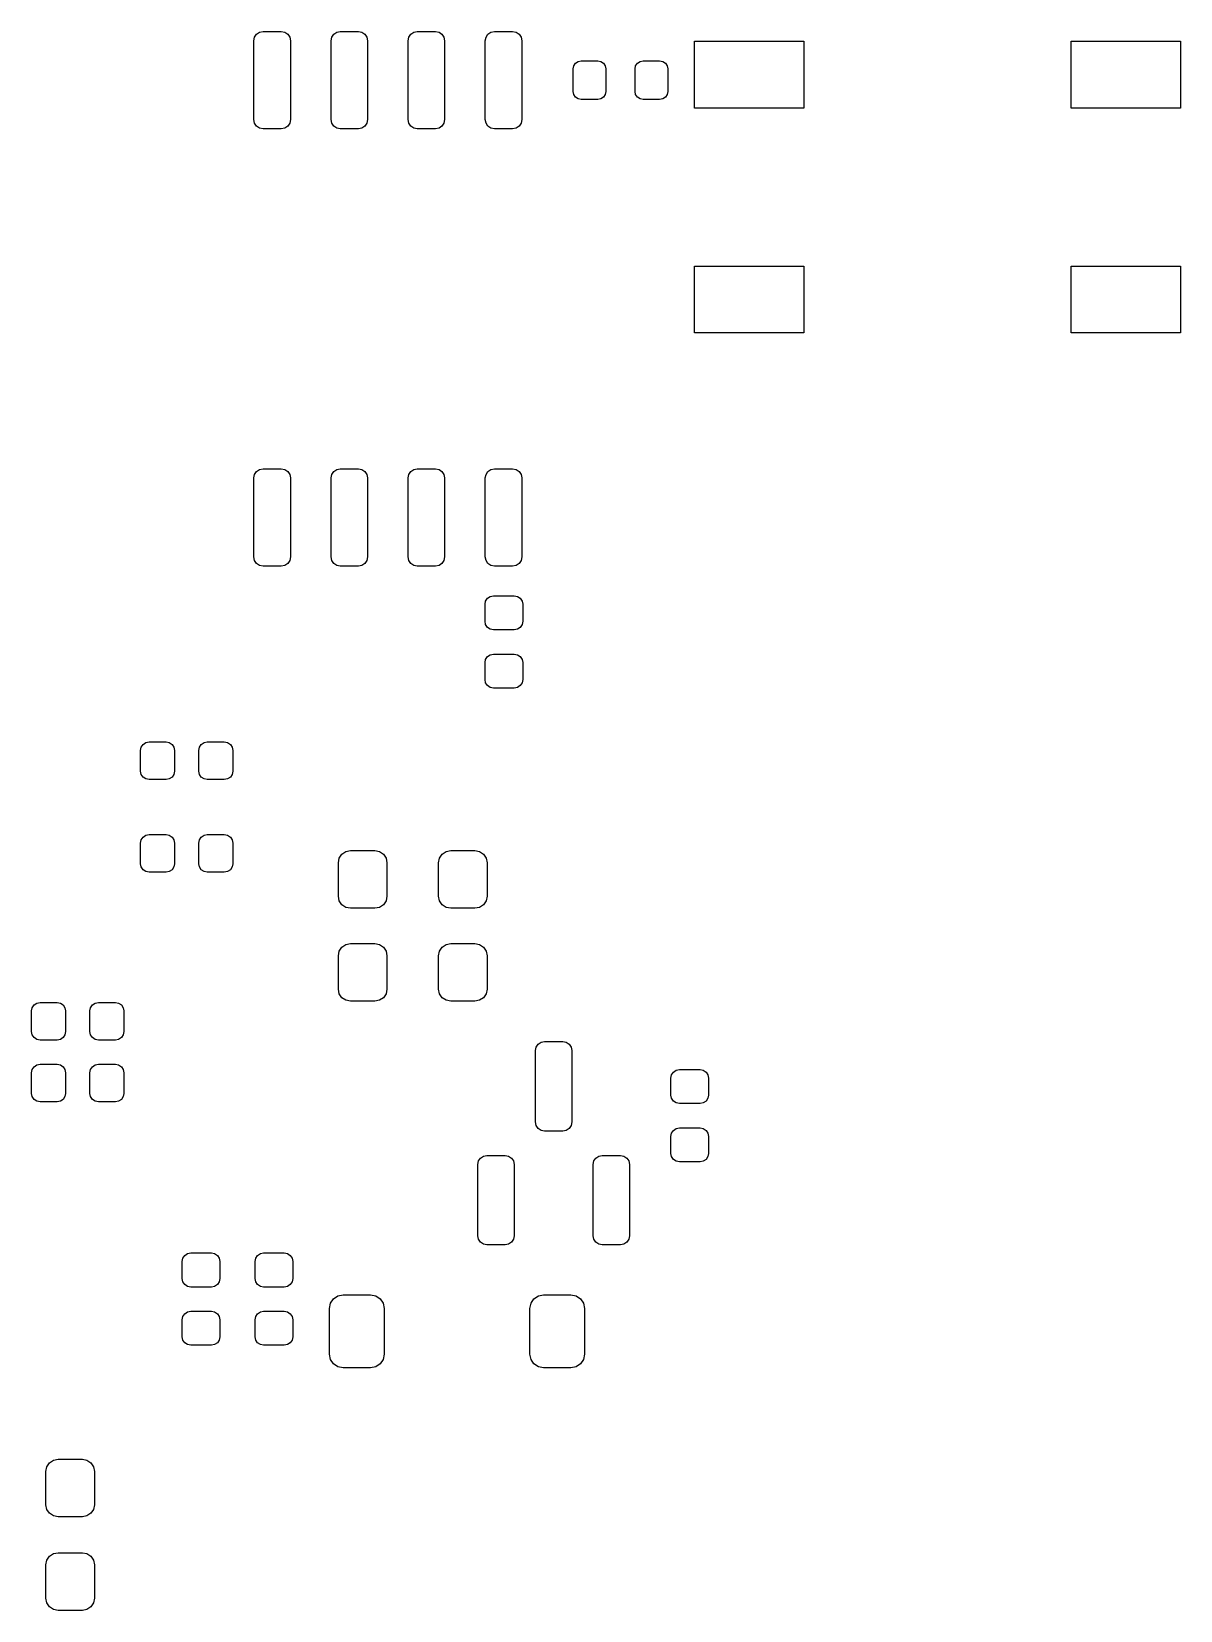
# Model space of a CAD drawing. Extents: x 51 to 257, y -138 to -37.
# Drawn here: x 118.99 to 137.91, y -126.34 to -100.34 of the extents above; entities that cross this region are included whole.
import ezdxf

# ---------------------------------------------------------------- set-up
doc = ezdxf.new("R2010")
doc.units = 0
doc.layers.add('BLACK', color=7, linetype='CONTINUOUS')

msp = doc.modelspace()

# ---------------------------------------------------------------- linework, layer by layer
at = {"layer": 'BLACK', "linetype": 'CONTINUOUS'}
for p, q in [((122.651489, -100.493566), (122.662907, -100.436163)), ((122.651489, -101.793566), (122.651489, -100.493566)), ((122.662907, -100.436163), (122.695423, -100.3875)), ((122.695423, -100.3875), (122.744086, -100.354984)), ((122.744086, -100.354984), (122.801489, -100.343566)), ((122.801489, -100.343566), (123.101489, -100.343566)), ((123.101489, -100.343566), (123.158892, -100.354984)), ((123.158892, -100.354984), (123.207555, -100.3875)), ((123.207555, -100.3875), (123.240071, -100.436163)), ((123.240071, -100.436163), (123.251489, -100.493566)), ((123.251489, -100.493566), (123.251489, -101.793566)), ((123.921489, -100.493566), (123.932907, -100.436163)), ((123.921489, -101.793566), (123.921489, -100.493566)), ((123.932907, -100.436163), (123.965423, -100.3875)), ((123.965423, -100.3875), (124.014086, -100.354984)), ((124.014086, -100.354984), (124.071489, -100.343566)), ((124.071489, -100.343566), (124.371489, -100.343566)), ((124.371489, -100.343566), (124.428892, -100.354984)), ((124.428892, -100.354984), (124.477555, -100.3875)), ((124.477555, -100.3875), (124.510071, -100.436163)), ((124.510071, -100.436163), (124.521489, -100.493566)), ((124.521489, -100.493566), (124.521489, -101.793566)), ((125.191489, -100.493566), (125.202907, -100.436163)), ((125.191489, -101.793566), (125.191489, -100.493566)), ((125.202907, -100.436163), (125.235423, -100.3875)), ((125.235423, -100.3875), (125.284086, -100.354984)), ((125.284086, -100.354984), (125.341489, -100.343566)), ((125.341489, -100.343566), (125.641489, -100.343566)), ((125.641489, -100.343566), (125.698892, -100.354984)), ((125.698892, -100.354984), (125.747555, -100.3875)), ((125.747555, -100.3875), (125.780071, -100.436163)), ((125.780071, -100.436163), (125.791489, -100.493566)), ((125.791489, -100.493566), (125.791489, -101.793566)), ((126.461489, -100.493566), (126.472907, -100.436163)), ((126.461489, -101.793566), (126.461489, -100.493566)), ((126.472907, -100.436163), (126.505423, -100.3875)), ((126.505423, -100.3875), (126.554086, -100.354984)), ((126.554086, -100.354984), (126.611489, -100.343566)), ((126.611489, -100.343566), (126.911489, -100.343566)), ((126.911489, -100.343566), (126.968892, -100.354984)), ((126.968892, -100.354984), (127.017555, -100.3875)), ((127.017555, -100.3875), (127.050071, -100.436163)), ((127.050071, -100.436163), (127.061489, -100.493566)), ((127.061489, -100.493566), (127.061489, -101.793566)), ((129.906489, -101.603566), (129.906489, -100.503566)), ((129.906489, -100.503566), (131.706489, -100.503566)), ((131.706489, -100.503566), (131.706489, -101.603566)), ((136.106489, -101.603566), (136.106489, -100.503566)), ((136.106489, -100.503566), (137.906489, -100.503566)), ((137.906489, -100.503566), (137.906489, -101.603566)), ((127.94603, -100.863107), (127.989827, -100.833842)), ((127.989827, -100.833842), (128.041489, -100.823566)), ((128.041489, -100.823566), (128.311489, -100.823566)), ((128.311489, -100.823566), (128.363151, -100.833842)), ((128.363151, -100.833842), (128.406948, -100.863107)), ((128.96603, -100.863107), (129.009827, -100.833842)), ((129.009827, -100.833842), (129.061489, -100.823566)), ((129.061489, -100.823566), (129.331489, -100.823566)), ((129.331489, -100.823566), (129.383151, -100.833842)), ((129.383151, -100.833842), (129.426948, -100.863107)), ((127.906489, -100.958566), (127.916765, -100.906904)), ((127.906489, -101.328566), (127.906489, -100.958566)), ((127.916765, -100.906904), (127.94603, -100.863107)), ((128.406948, -100.863107), (128.436213, -100.906904)), ((128.436213, -100.906904), (128.446489, -100.958566)), ((128.446489, -100.958566), (128.446489, -101.328566)), ((128.926489, -100.958566), (128.936765, -100.906904)), ((128.926489, -101.328566), (128.926489, -100.958566)), ((128.936765, -100.906904), (128.96603, -100.863107)), ((129.426948, -100.863107), (129.456213, -100.906904)), ((129.456213, -100.906904), (129.466489, -100.958566)), ((129.466489, -100.958566), (129.466489, -101.328566)), ((127.916765, -101.380228), (127.906489, -101.328566)), ((127.94603, -101.424025), (127.916765, -101.380228)), ((128.436213, -101.380228), (128.406948, -101.424025)), ((128.446489, -101.328566), (128.436213, -101.380228)), ((128.936765, -101.380228), (128.926489, -101.328566)), ((128.96603, -101.424025), (128.936765, -101.380228)), ((129.456213, -101.380228), (129.426948, -101.424025)), ((129.466489, -101.328566), (129.456213, -101.380228)), ((127.989827, -101.45329), (127.94603, -101.424025)), ((128.041489, -101.463566), (127.989827, -101.45329)), ((128.311489, -101.463566), (128.041489, -101.463566)), ((128.363151, -101.45329), (128.311489, -101.463566)), ((128.406948, -101.424025), (128.363151, -101.45329)), ((129.009827, -101.45329), (128.96603, -101.424025)), ((129.061489, -101.463566), (129.009827, -101.45329)), ((129.331489, -101.463566), (129.061489, -101.463566)), ((129.383151, -101.45329), (129.331489, -101.463566)), ((129.426948, -101.424025), (129.383151, -101.45329)), ((131.706489, -101.603566), (129.906489, -101.603566)), ((137.906489, -101.603566), (136.106489, -101.603566)), ((122.662907, -101.850969), (122.651489, -101.793566)), ((122.695423, -101.899632), (122.662907, -101.850969)), ((122.744086, -101.932148), (122.695423, -101.899632)), ((123.207555, -101.899632), (123.158892, -101.932148)), ((123.240071, -101.850969), (123.207555, -101.899632)), ((123.251489, -101.793566), (123.240071, -101.850969)), ((123.932907, -101.850969), (123.921489, -101.793566)), ((123.965423, -101.899632), (123.932907, -101.850969)), ((124.014086, -101.932148), (123.965423, -101.899632)), ((124.477555, -101.899632), (124.428892, -101.932148)), ((124.510071, -101.850969), (124.477555, -101.899632)), ((124.521489, -101.793566), (124.510071, -101.850969)), ((125.202907, -101.850969), (125.191489, -101.793566)), ((125.235423, -101.899632), (125.202907, -101.850969)), ((125.284086, -101.932148), (125.235423, -101.899632)), ((125.747555, -101.899632), (125.698892, -101.932148)), ((125.780071, -101.850969), (125.747555, -101.899632)), ((125.791489, -101.793566), (125.780071, -101.850969)), ((126.472907, -101.850969), (126.461489, -101.793566)), ((126.505423, -101.899632), (126.472907, -101.850969)), ((126.554086, -101.932148), (126.505423, -101.899632)), ((127.017555, -101.899632), (126.968892, -101.932148)), ((127.050071, -101.850969), (127.017555, -101.899632)), ((127.061489, -101.793566), (127.050071, -101.850969)), ((122.801489, -101.943566), (122.744086, -101.932148)), ((123.101489, -101.943566), (122.801489, -101.943566)), ((123.158892, -101.932148), (123.101489, -101.943566)), ((124.071489, -101.943566), (124.014086, -101.932148)), ((124.371489, -101.943566), (124.071489, -101.943566)), ((124.428892, -101.932148), (124.371489, -101.943566)), ((125.341489, -101.943566), (125.284086, -101.932148)), ((125.641489, -101.943566), (125.341489, -101.943566)), ((125.698892, -101.932148), (125.641489, -101.943566)), ((126.611489, -101.943566), (126.554086, -101.932148)), ((126.911489, -101.943566), (126.611489, -101.943566)), ((126.968892, -101.932148), (126.911489, -101.943566)), ((129.906489, -105.303566), (129.906489, -104.203566)), ((129.906489, -104.203566), (131.706489, -104.203566)), ((131.706489, -104.203566), (131.706489, -105.303566)), ((136.106489, -105.303566), (136.106489, -104.203566)), ((136.106489, -104.203566), (137.906489, -104.203566)), ((137.906489, -104.203566), (137.906489, -105.303566)), ((131.706489, -105.303566), (129.906489, -105.303566)), ((137.906489, -105.303566), (136.106489, -105.303566)), ((122.662907, -107.636163), (122.695423, -107.5875)), ((122.695423, -107.5875), (122.744086, -107.554984)), ((122.744086, -107.554984), (122.801489, -107.543566)), ((122.801489, -107.543566), (123.101489, -107.543566)), ((123.101489, -107.543566), (123.158892, -107.554984)), ((123.158892, -107.554984), (123.207555, -107.5875)), ((123.207555, -107.5875), (123.240071, -107.636163)), ((123.932907, -107.636163), (123.965423, -107.5875)), ((123.965423, -107.5875), (124.014086, -107.554984)), ((124.014086, -107.554984), (124.071489, -107.543566)), ((124.071489, -107.543566), (124.371489, -107.543566)), ((124.371489, -107.543566), (124.428892, -107.554984)), ((124.428892, -107.554984), (124.477555, -107.5875)), ((124.477555, -107.5875), (124.510071, -107.636163)), ((125.202907, -107.636163), (125.235423, -107.5875)), ((125.235423, -107.5875), (125.284086, -107.554984)), ((125.284086, -107.554984), (125.341489, -107.543566)), ((125.341489, -107.543566), (125.641489, -107.543566)), ((125.641489, -107.543566), (125.698892, -107.554984)), ((125.698892, -107.554984), (125.747555, -107.5875)), ((125.747555, -107.5875), (125.780071, -107.636163)), ((126.472907, -107.636163), (126.505423, -107.5875)), ((126.505423, -107.5875), (126.554086, -107.554984)), ((126.554086, -107.554984), (126.611489, -107.543566)), ((126.611489, -107.543566), (126.911489, -107.543566)), ((126.911489, -107.543566), (126.968892, -107.554984)), ((126.968892, -107.554984), (127.017555, -107.5875)), ((127.017555, -107.5875), (127.050071, -107.636163)), ((122.651489, -107.693566), (122.662907, -107.636163)), ((122.651489, -108.993566), (122.651489, -107.693566)), ((123.240071, -107.636163), (123.251489, -107.693566)), ((123.251489, -107.693566), (123.251489, -108.993566)), ((123.921489, -107.693566), (123.932907, -107.636163)), ((123.921489, -108.993566), (123.921489, -107.693566)), ((124.510071, -107.636163), (124.521489, -107.693566)), ((124.521489, -107.693566), (124.521489, -108.993566)), ((125.191489, -107.693566), (125.202907, -107.636163)), ((125.191489, -108.993566), (125.191489, -107.693566)), ((125.780071, -107.636163), (125.791489, -107.693566)), ((125.791489, -107.693566), (125.791489, -108.993566)), ((126.461489, -107.693566), (126.472907, -107.636163)), ((126.461489, -108.993566), (126.461489, -107.693566)), ((127.050071, -107.636163), (127.061489, -107.693566)), ((127.061489, -107.693566), (127.061489, -108.993566)), ((122.662907, -109.050969), (122.651489, -108.993566)), ((122.695423, -109.099632), (122.662907, -109.050969)), ((122.744086, -109.132148), (122.695423, -109.099632)), ((122.801489, -109.143566), (122.744086, -109.132148)), ((123.101489, -109.143566), (122.801489, -109.143566)), ((123.158892, -109.132148), (123.101489, -109.143566)), ((123.207555, -109.099632), (123.158892, -109.132148)), ((123.240071, -109.050969), (123.207555, -109.099632)), ((123.251489, -108.993566), (123.240071, -109.050969)), ((123.932907, -109.050969), (123.921489, -108.993566)), ((123.965423, -109.099632), (123.932907, -109.050969)), ((124.014086, -109.132148), (123.965423, -109.099632)), ((124.071489, -109.143566), (124.014086, -109.132148)), ((124.371489, -109.143566), (124.071489, -109.143566)), ((124.428892, -109.132148), (124.371489, -109.143566)), ((124.477555, -109.099632), (124.428892, -109.132148)), ((124.510071, -109.050969), (124.477555, -109.099632)), ((124.521489, -108.993566), (124.510071, -109.050969)), ((125.202907, -109.050969), (125.191489, -108.993566)), ((125.235423, -109.099632), (125.202907, -109.050969)), ((125.284086, -109.132148), (125.235423, -109.099632)), ((125.341489, -109.143566), (125.284086, -109.132148)), ((125.641489, -109.143566), (125.341489, -109.143566)), ((125.698892, -109.132148), (125.641489, -109.143566)), ((125.747555, -109.099632), (125.698892, -109.132148)), ((125.780071, -109.050969), (125.747555, -109.099632)), ((125.791489, -108.993566), (125.780071, -109.050969)), ((126.472907, -109.050969), (126.461489, -108.993566)), ((126.505423, -109.099632), (126.472907, -109.050969)), ((126.554086, -109.132148), (126.505423, -109.099632)), ((126.611489, -109.143566), (126.554086, -109.132148)), ((126.911489, -109.143566), (126.611489, -109.143566)), ((126.968892, -109.132148), (126.911489, -109.143566)), ((127.017555, -109.099632), (126.968892, -109.132148)), ((127.050071, -109.050969), (127.017555, -109.099632)), ((127.061489, -108.993566), (127.050071, -109.050969)), ((126.467146, -109.71999), (126.497494, -109.674571)), ((126.497494, -109.674571), (126.542913, -109.644223)), ((126.542913, -109.644223), (126.596489, -109.633566)), ((126.596489, -109.633566), (126.936489, -109.633566)), ((126.936489, -109.633566), (126.990065, -109.644223)), ((126.990065, -109.644223), (127.035484, -109.674571)), ((127.035484, -109.674571), (127.065832, -109.71999)), ((126.456489, -109.773566), (126.467146, -109.71999)), ((126.456489, -110.053566), (126.456489, -109.773566)), ((127.065832, -109.71999), (127.076489, -109.773566)), ((127.076489, -109.773566), (127.076489, -110.053566)), ((126.467146, -110.107142), (126.456489, -110.053566)), ((126.497494, -110.152561), (126.467146, -110.107142)), ((126.542913, -110.182909), (126.497494, -110.152561)), ((126.596489, -110.193566), (126.542913, -110.182909)), ((126.936489, -110.193566), (126.596489, -110.193566)), ((126.990065, -110.182909), (126.936489, -110.193566)), ((127.035484, -110.152561), (126.990065, -110.182909)), ((127.065832, -110.107142), (127.035484, -110.152561)), ((127.076489, -110.053566), (127.065832, -110.107142)), ((126.456489, -110.733566), (126.467146, -110.67999)), ((126.456489, -111.013566), (126.456489, -110.733566)), ((126.467146, -110.67999), (126.497494, -110.634571)), ((126.497494, -110.634571), (126.542913, -110.604223)), ((126.542913, -110.604223), (126.596489, -110.593566)), ((126.596489, -110.593566), (126.936489, -110.593566)), ((126.936489, -110.593566), (126.990065, -110.604223)), ((126.990065, -110.604223), (127.035484, -110.634571)), ((127.035484, -110.634571), (127.065832, -110.67999)), ((127.065832, -110.67999), (127.076489, -110.733566)), ((127.076489, -110.733566), (127.076489, -111.013566)), ((126.467146, -111.067142), (126.456489, -111.013566)), ((126.497494, -111.112561), (126.467146, -111.067142)), ((126.542913, -111.142909), (126.497494, -111.112561)), ((126.596489, -111.153566), (126.542913, -111.142909)), ((126.936489, -111.153566), (126.596489, -111.153566)), ((126.990065, -111.142909), (126.936489, -111.153566)), ((127.035484, -111.112561), (126.990065, -111.142909)), ((127.065832, -111.067142), (127.035484, -111.112561)), ((127.076489, -111.013566), (127.065832, -111.067142)), ((120.784239, -112.179566), (120.794896, -112.12599)), ((120.784239, -112.519566), (120.784239, -112.179566)), ((120.794896, -112.12599), (120.825244, -112.080571)), ((120.825244, -112.080571), (120.870663, -112.050223)), ((120.870663, -112.050223), (120.924239, -112.039566)), ((120.924239, -112.039566), (121.204239, -112.039566)), ((121.204239, -112.039566), (121.257815, -112.050223)), ((121.257815, -112.050223), (121.303234, -112.080571)), ((121.303234, -112.080571), (121.333582, -112.12599)), ((121.333582, -112.12599), (121.344239, -112.179566)), ((121.344239, -112.179566), (121.344239, -112.519566)), ((121.744239, -112.179566), (121.754896, -112.12599)), ((121.744239, -112.519566), (121.744239, -112.179566)), ((121.754896, -112.12599), (121.785244, -112.080571)), ((121.785244, -112.080571), (121.830663, -112.050223)), ((121.830663, -112.050223), (121.884239, -112.039566)), ((121.884239, -112.039566), (122.164239, -112.039566)), ((122.164239, -112.039566), (122.217815, -112.050223)), ((122.217815, -112.050223), (122.263234, -112.080571)), ((122.263234, -112.080571), (122.293582, -112.12599)), ((122.293582, -112.12599), (122.304239, -112.179566)), ((122.304239, -112.179566), (122.304239, -112.519566)), ((120.794896, -112.573142), (120.784239, -112.519566)), ((121.344239, -112.519566), (121.333582, -112.573142)), ((121.754896, -112.573142), (121.744239, -112.519566)), ((122.304239, -112.519566), (122.293582, -112.573142)), ((120.825244, -112.618561), (120.794896, -112.573142)), ((120.870663, -112.648909), (120.825244, -112.618561)), ((120.924239, -112.659566), (120.870663, -112.648909)), ((121.204239, -112.659566), (120.924239, -112.659566)), ((121.257815, -112.648909), (121.204239, -112.659566)), ((121.303234, -112.618561), (121.257815, -112.648909)), ((121.333582, -112.573142), (121.303234, -112.618561)), ((121.785244, -112.618561), (121.754896, -112.573142)), ((121.830663, -112.648909), (121.785244, -112.618561)), ((121.884239, -112.659566), (121.830663, -112.648909)), ((122.164239, -112.659566), (121.884239, -112.659566)), ((122.217815, -112.648909), (122.164239, -112.659566)), ((122.263234, -112.618561), (122.217815, -112.648909)), ((122.293582, -112.573142), (122.263234, -112.618561)), ((120.825244, -113.604571), (120.870663, -113.574223)), ((120.870663, -113.574223), (120.924239, -113.563566)), ((120.924239, -113.563566), (121.204239, -113.563566)), ((121.204239, -113.563566), (121.257815, -113.574223)), ((121.257815, -113.574223), (121.303234, -113.604571)), ((121.785244, -113.604571), (121.830663, -113.574223)), ((121.830663, -113.574223), (121.884239, -113.563566)), ((121.884239, -113.563566), (122.164239, -113.563566)), ((122.164239, -113.563566), (122.217815, -113.574223)), ((122.217815, -113.574223), (122.263234, -113.604571)), ((120.784239, -113.703566), (120.794896, -113.64999)), ((120.784239, -114.043566), (120.784239, -113.703566)), ((120.794896, -113.64999), (120.825244, -113.604571)), ((121.303234, -113.604571), (121.333582, -113.64999)), ((121.333582, -113.64999), (121.344239, -113.703566)), ((121.344239, -113.703566), (121.344239, -114.043566)), ((121.744239, -113.703566), (121.754896, -113.64999)), ((121.744239, -114.043566), (121.744239, -113.703566)), ((121.754896, -113.64999), (121.785244, -113.604571)), ((122.263234, -113.604571), (122.293582, -113.64999)), ((122.293582, -113.64999), (122.304239, -113.703566)), ((122.304239, -113.703566), (122.304239, -114.043566)), ((124.100068, -113.887145), (124.164952, -113.84379)), ((124.164952, -113.84379), (124.241489, -113.828566)), ((124.241489, -113.828566), (124.641489, -113.828566)), ((124.641489, -113.828566), (124.718026, -113.84379)), ((124.718026, -113.84379), (124.78291, -113.887145)), ((125.750068, -113.887145), (125.814952, -113.84379)), ((125.814952, -113.84379), (125.891489, -113.828566)), ((125.891489, -113.828566), (126.291489, -113.828566)), ((126.291489, -113.828566), (126.368026, -113.84379)), ((126.368026, -113.84379), (126.43291, -113.887145)), ((120.794896, -114.097142), (120.784239, -114.043566)), ((120.825244, -114.142561), (120.794896, -114.097142)), ((121.333582, -114.097142), (121.303234, -114.142561)), ((121.344239, -114.043566), (121.333582, -114.097142)), ((121.754896, -114.097142), (121.744239, -114.043566)), ((121.785244, -114.142561), (121.754896, -114.097142)), ((122.293582, -114.097142), (122.263234, -114.142561)), ((122.304239, -114.043566), (122.293582, -114.097142)), ((124.041489, -114.028566), (124.056713, -113.952029)), ((124.041489, -114.578566), (124.041489, -114.028566)), ((124.056713, -113.952029), (124.100068, -113.887145)), ((124.78291, -113.887145), (124.826265, -113.952029)), ((124.826265, -113.952029), (124.841489, -114.028566)), ((124.841489, -114.028566), (124.841489, -114.578566)), ((125.691489, -114.028566), (125.706713, -113.952029)), ((125.691489, -114.578566), (125.691489, -114.028566)), ((125.706713, -113.952029), (125.750068, -113.887145)), ((126.43291, -113.887145), (126.476265, -113.952029)), ((126.476265, -113.952029), (126.491489, -114.028566)), ((126.491489, -114.028566), (126.491489, -114.578566)), ((120.870663, -114.172909), (120.825244, -114.142561)), ((120.924239, -114.183566), (120.870663, -114.172909)), ((121.204239, -114.183566), (120.924239, -114.183566)), ((121.257815, -114.172909), (121.204239, -114.183566)), ((121.303234, -114.142561), (121.257815, -114.172909)), ((121.830663, -114.172909), (121.785244, -114.142561)), ((121.884239, -114.183566), (121.830663, -114.172909)), ((122.164239, -114.183566), (121.884239, -114.183566)), ((122.217815, -114.172909), (122.164239, -114.183566)), ((122.263234, -114.142561), (122.217815, -114.172909)), ((124.056713, -114.655103), (124.041489, -114.578566)), ((124.841489, -114.578566), (124.826265, -114.655103)), ((125.706713, -114.655103), (125.691489, -114.578566)), ((126.491489, -114.578566), (126.476265, -114.655103)), ((124.100068, -114.719987), (124.056713, -114.655103)), ((124.164952, -114.763342), (124.100068, -114.719987)), ((124.241489, -114.778566), (124.164952, -114.763342)), ((124.641489, -114.778566), (124.241489, -114.778566)), ((124.718026, -114.763342), (124.641489, -114.778566)), ((124.78291, -114.719987), (124.718026, -114.763342)), ((124.826265, -114.655103), (124.78291, -114.719987)), ((125.750068, -114.719987), (125.706713, -114.655103)), ((125.814952, -114.763342), (125.750068, -114.719987)), ((125.891489, -114.778566), (125.814952, -114.763342)), ((126.291489, -114.778566), (125.891489, -114.778566)), ((126.368026, -114.763342), (126.291489, -114.778566)), ((126.43291, -114.719987), (126.368026, -114.763342)), ((126.476265, -114.655103), (126.43291, -114.719987)), ((124.056713, -115.482029), (124.100068, -115.417145)), ((124.100068, -115.417145), (124.164952, -115.37379)), ((124.164952, -115.37379), (124.241489, -115.358566)), ((124.241489, -115.358566), (124.641489, -115.358566)), ((124.641489, -115.358566), (124.718026, -115.37379)), ((124.718026, -115.37379), (124.78291, -115.417145)), ((124.78291, -115.417145), (124.826265, -115.482029)), ((125.706713, -115.482029), (125.750068, -115.417145)), ((125.750068, -115.417145), (125.814952, -115.37379)), ((125.814952, -115.37379), (125.891489, -115.358566)), ((125.891489, -115.358566), (126.291489, -115.358566)), ((126.291489, -115.358566), (126.368026, -115.37379)), ((126.368026, -115.37379), (126.43291, -115.417145)), ((126.43291, -115.417145), (126.476265, -115.482029)), ((124.041489, -115.558566), (124.056713, -115.482029)), ((124.041489, -116.108566), (124.041489, -115.558566)), ((124.826265, -115.482029), (124.841489, -115.558566)), ((124.841489, -115.558566), (124.841489, -116.108566)), ((125.691489, -115.558566), (125.706713, -115.482029)), ((125.691489, -116.108566), (125.691489, -115.558566)), ((126.476265, -115.482029), (126.491489, -115.558566)), ((126.491489, -115.558566), (126.491489, -116.108566)), ((124.056713, -116.185103), (124.041489, -116.108566)), ((124.100068, -116.249987), (124.056713, -116.185103)), ((124.826265, -116.185103), (124.78291, -116.249987)), ((124.841489, -116.108566), (124.826265, -116.185103)), ((125.706713, -116.185103), (125.691489, -116.108566)), ((125.750068, -116.249987), (125.706713, -116.185103)), ((126.476265, -116.185103), (126.43291, -116.249987)), ((126.491489, -116.108566), (126.476265, -116.185103)), ((118.990471, -116.469316), (119.001128, -116.41574)), ((119.001128, -116.41574), (119.031476, -116.370321)), ((119.031476, -116.370321), (119.076895, -116.339973)), ((119.076895, -116.339973), (119.130471, -116.329316)), ((119.130471, -116.329316), (119.410471, -116.329316)), ((119.410471, -116.329316), (119.464047, -116.339973)), ((119.464047, -116.339973), (119.509466, -116.370321)), ((119.509466, -116.370321), (119.539814, -116.41574)), ((119.539814, -116.41574), (119.550471, -116.469316)), ((119.950471, -116.469316), (119.961128, -116.41574)), ((119.961128, -116.41574), (119.991476, -116.370321)), ((119.991476, -116.370321), (120.036895, -116.339973)), ((120.036895, -116.339973), (120.090471, -116.329316)), ((120.090471, -116.329316), (120.370471, -116.329316)), ((120.370471, -116.329316), (120.424047, -116.339973)), ((120.424047, -116.339973), (120.469466, -116.370321)), ((120.469466, -116.370321), (120.499814, -116.41574)), ((120.499814, -116.41574), (120.510471, -116.469316)), ((124.164952, -116.293342), (124.100068, -116.249987)), ((124.241489, -116.308566), (124.164952, -116.293342)), ((124.641489, -116.308566), (124.241489, -116.308566)), ((124.718026, -116.293342), (124.641489, -116.308566)), ((124.78291, -116.249987), (124.718026, -116.293342)), ((125.814952, -116.293342), (125.750068, -116.249987)), ((125.891489, -116.308566), (125.814952, -116.293342)), ((126.291489, -116.308566), (125.891489, -116.308566)), ((126.368026, -116.293342), (126.291489, -116.308566)), ((126.43291, -116.249987), (126.368026, -116.293342)), ((118.990471, -116.809316), (118.990471, -116.469316)), ((119.550471, -116.469316), (119.550471, -116.809316)), ((119.950471, -116.809316), (119.950471, -116.469316)), ((120.510471, -116.469316), (120.510471, -116.809316)), ((119.001128, -116.862892), (118.990471, -116.809316)), ((119.031476, -116.908311), (119.001128, -116.862892)), ((119.076895, -116.938659), (119.031476, -116.908311)), ((119.130471, -116.949316), (119.076895, -116.938659)), ((119.410471, -116.949316), (119.130471, -116.949316)), ((119.464047, -116.938659), (119.410471, -116.949316)), ((119.509466, -116.908311), (119.464047, -116.938659)), ((119.539814, -116.862892), (119.509466, -116.908311)), ((119.550471, -116.809316), (119.539814, -116.862892)), ((119.961128, -116.862892), (119.950471, -116.809316)), ((119.991476, -116.908311), (119.961128, -116.862892)), ((120.036895, -116.938659), (119.991476, -116.908311)), ((120.090471, -116.949316), (120.036895, -116.938659)), ((120.370471, -116.949316), (120.090471, -116.949316)), ((120.424047, -116.938659), (120.370471, -116.949316)), ((120.469466, -116.908311), (120.424047, -116.938659)), ((120.499814, -116.862892), (120.469466, -116.908311)), ((120.510471, -116.809316), (120.499814, -116.862892)), ((127.379086, -116.982484), (127.436489, -116.971066)), ((127.436489, -116.971066), (127.736489, -116.971066)), ((127.736489, -116.971066), (127.793892, -116.982484)), ((127.286489, -117.121066), (127.297907, -117.063663)), ((127.286489, -118.296066), (127.286489, -117.121066)), ((127.297907, -117.063663), (127.330423, -117.015)), ((127.330423, -117.015), (127.379086, -116.982484)), ((127.793892, -116.982484), (127.842555, -117.015)), ((127.842555, -117.015), (127.875071, -117.063663)), ((127.875071, -117.063663), (127.886489, -117.121066)), ((127.886489, -117.121066), (127.886489, -118.296066)), ((118.990471, -117.485316), (119.001128, -117.43174)), ((118.990471, -117.825316), (118.990471, -117.485316)), ((119.001128, -117.43174), (119.031476, -117.386321)), ((119.031476, -117.386321), (119.076895, -117.355973)), ((119.076895, -117.355973), (119.130471, -117.345316)), ((119.130471, -117.345316), (119.410471, -117.345316)), ((119.410471, -117.345316), (119.464047, -117.355973)), ((119.464047, -117.355973), (119.509466, -117.386321)), ((119.509466, -117.386321), (119.539814, -117.43174)), ((119.539814, -117.43174), (119.550471, -117.485316)), ((119.550471, -117.485316), (119.550471, -117.825316)), ((119.950471, -117.485316), (119.961128, -117.43174)), ((119.950471, -117.825316), (119.950471, -117.485316)), ((119.961128, -117.43174), (119.991476, -117.386321)), ((119.991476, -117.386321), (120.036895, -117.355973)), ((120.036895, -117.355973), (120.090471, -117.345316)), ((120.090471, -117.345316), (120.370471, -117.345316)), ((120.370471, -117.345316), (120.424047, -117.355973)), ((120.424047, -117.355973), (120.469466, -117.386321)), ((120.469466, -117.386321), (120.499814, -117.43174)), ((120.499814, -117.43174), (120.510471, -117.485316)), ((120.510471, -117.485316), (120.510471, -117.825316)), ((129.527146, -117.51999), (129.557494, -117.474571)), ((129.557494, -117.474571), (129.602913, -117.444223)), ((129.602913, -117.444223), (129.656489, -117.433566)), ((129.656489, -117.433566), (129.996489, -117.433566)), ((129.996489, -117.433566), (130.050065, -117.444223)), ((130.050065, -117.444223), (130.095484, -117.474571)), ((130.095484, -117.474571), (130.125832, -117.51999)), ((129.516489, -117.573566), (129.527146, -117.51999)), ((129.516489, -117.853566), (129.516489, -117.573566)), ((130.125832, -117.51999), (130.136489, -117.573566)), ((130.136489, -117.573566), (130.136489, -117.853566)), ((119.001128, -117.878892), (118.990471, -117.825316)), ((119.031476, -117.924311), (119.001128, -117.878892)), ((119.076895, -117.954659), (119.031476, -117.924311)), ((119.130471, -117.965316), (119.076895, -117.954659)), ((119.410471, -117.965316), (119.130471, -117.965316)), ((119.464047, -117.954659), (119.410471, -117.965316)), ((119.509466, -117.924311), (119.464047, -117.954659)), ((119.539814, -117.878892), (119.509466, -117.924311)), ((119.550471, -117.825316), (119.539814, -117.878892)), ((119.961128, -117.878892), (119.950471, -117.825316)), ((119.991476, -117.924311), (119.961128, -117.878892)), ((120.036895, -117.954659), (119.991476, -117.924311)), ((120.090471, -117.965316), (120.036895, -117.954659)), ((120.370471, -117.965316), (120.090471, -117.965316)), ((120.424047, -117.954659), (120.370471, -117.965316)), ((120.469466, -117.924311), (120.424047, -117.954659)), ((120.499814, -117.878892), (120.469466, -117.924311)), ((120.510471, -117.825316), (120.499814, -117.878892)), ((129.527146, -117.907142), (129.516489, -117.853566)), ((129.557494, -117.952561), (129.527146, -117.907142)), ((129.602913, -117.982909), (129.557494, -117.952561)), ((129.656489, -117.993566), (129.602913, -117.982909)), ((129.996489, -117.993566), (129.656489, -117.993566)), ((130.050065, -117.982909), (129.996489, -117.993566)), ((130.095484, -117.952561), (130.050065, -117.982909)), ((130.125832, -117.907142), (130.095484, -117.952561)), ((130.136489, -117.853566), (130.125832, -117.907142)), ((127.297907, -118.353469), (127.286489, -118.296066)), ((127.330423, -118.402132), (127.297907, -118.353469)), ((127.379086, -118.434648), (127.330423, -118.402132)), ((127.436489, -118.446066), (127.379086, -118.434648)), ((127.736489, -118.446066), (127.436489, -118.446066)), ((127.793892, -118.434648), (127.736489, -118.446066)), ((127.842555, -118.402132), (127.793892, -118.434648)), ((127.875071, -118.353469), (127.842555, -118.402132)), ((127.886489, -118.296066), (127.875071, -118.353469)), ((129.516489, -118.533566), (129.527146, -118.47999)), ((129.516489, -118.813566), (129.516489, -118.533566)), ((129.527146, -118.47999), (129.557494, -118.434571)), ((129.557494, -118.434571), (129.602913, -118.404223)), ((129.602913, -118.404223), (129.656489, -118.393566)), ((129.656489, -118.393566), (129.996489, -118.393566)), ((129.996489, -118.393566), (130.050065, -118.404223)), ((130.050065, -118.404223), (130.095484, -118.434571)), ((130.095484, -118.434571), (130.125832, -118.47999)), ((130.125832, -118.47999), (130.136489, -118.533566)), ((130.136489, -118.533566), (130.136489, -118.813566)), ((126.336489, -118.996066), (126.347907, -118.938663)), ((126.336489, -120.171066), (126.336489, -118.996066)), ((126.347907, -118.938663), (126.380423, -118.89)), ((126.380423, -118.89), (126.429086, -118.857484)), ((126.429086, -118.857484), (126.486489, -118.846066)), ((126.486489, -118.846066), (126.786489, -118.846066)), ((126.786489, -118.846066), (126.843892, -118.857484)), ((126.843892, -118.857484), (126.892555, -118.89)), ((126.892555, -118.89), (126.925071, -118.938663)), ((126.925071, -118.938663), (126.936489, -118.996066)), ((126.936489, -118.996066), (126.936489, -120.171066)), ((128.236489, -118.996066), (128.247907, -118.938663)), ((128.236489, -120.171066), (128.236489, -118.996066)), ((128.247907, -118.938663), (128.280423, -118.89)), ((128.280423, -118.89), (128.329086, -118.857484)), ((128.329086, -118.857484), (128.386489, -118.846066)), ((128.386489, -118.846066), (128.686489, -118.846066)), ((128.686489, -118.846066), (128.743892, -118.857484)), ((128.743892, -118.857484), (128.792555, -118.89)), ((128.792555, -118.89), (128.825071, -118.938663)), ((128.825071, -118.938663), (128.836489, -118.996066)), ((128.836489, -118.996066), (128.836489, -120.171066)), ((129.527146, -118.867142), (129.516489, -118.813566)), ((129.557494, -118.912561), (129.527146, -118.867142)), ((129.602913, -118.942909), (129.557494, -118.912561)), ((129.656489, -118.953566), (129.602913, -118.942909)), ((129.996489, -118.953566), (129.656489, -118.953566)), ((130.050065, -118.942909), (129.996489, -118.953566)), ((130.095484, -118.912561), (130.050065, -118.942909)), ((130.125832, -118.867142), (130.095484, -118.912561)), ((130.136489, -118.813566), (130.125832, -118.867142)), ((126.347907, -120.228469), (126.336489, -120.171066)), ((126.380423, -120.277132), (126.347907, -120.228469)), ((126.429086, -120.309648), (126.380423, -120.277132)), ((126.486489, -120.321066), (126.429086, -120.309648)), ((126.786489, -120.321066), (126.486489, -120.321066)), ((126.843892, -120.309648), (126.786489, -120.321066)), ((126.892555, -120.277132), (126.843892, -120.309648)), ((126.925071, -120.228469), (126.892555, -120.277132)), ((126.936489, -120.171066), (126.925071, -120.228469)), ((128.247907, -120.228469), (128.236489, -120.171066)), ((128.280423, -120.277132), (128.247907, -120.228469)), ((128.329086, -120.309648), (128.280423, -120.277132)), ((128.386489, -120.321066), (128.329086, -120.309648)), ((128.686489, -120.321066), (128.386489, -120.321066)), ((128.743892, -120.309648), (128.686489, -120.321066)), ((128.792555, -120.277132), (128.743892, -120.309648)), ((128.825071, -120.228469), (128.792555, -120.277132)), ((128.836489, -120.171066), (128.825071, -120.228469)), ((121.471489, -120.593566), (121.482146, -120.53999)), ((121.471489, -120.873566), (121.471489, -120.593566)), ((121.482146, -120.53999), (121.512494, -120.494571)), ((121.512494, -120.494571), (121.557913, -120.464223)), ((121.557913, -120.464223), (121.611489, -120.453566)), ((121.611489, -120.453566), (121.951489, -120.453566)), ((121.951489, -120.453566), (122.005065, -120.464223)), ((122.005065, -120.464223), (122.050484, -120.494571)), ((122.050484, -120.494571), (122.080832, -120.53999)), ((122.080832, -120.53999), (122.091489, -120.593566)), ((122.091489, -120.593566), (122.091489, -120.873566)), ((122.671489, -120.593566), (122.682146, -120.53999)), ((122.671489, -120.873566), (122.671489, -120.593566)), ((122.682146, -120.53999), (122.712494, -120.494571)), ((122.712494, -120.494571), (122.757913, -120.464223)), ((122.757913, -120.464223), (122.811489, -120.453566)), ((122.811489, -120.453566), (123.151489, -120.453566)), ((123.151489, -120.453566), (123.205065, -120.464223)), ((123.205065, -120.464223), (123.250484, -120.494571)), ((123.250484, -120.494571), (123.280832, -120.53999)), ((123.280832, -120.53999), (123.291489, -120.593566)), ((123.291489, -120.593566), (123.291489, -120.873566)), ((121.482146, -120.927142), (121.471489, -120.873566)), ((122.091489, -120.873566), (122.080832, -120.927142)), ((122.682146, -120.927142), (122.671489, -120.873566)), ((123.291489, -120.873566), (123.280832, -120.927142)), ((121.512494, -120.972561), (121.482146, -120.927142)), ((121.557913, -121.002909), (121.512494, -120.972561)), ((121.611489, -121.013566), (121.557913, -121.002909)), ((121.951489, -121.013566), (121.611489, -121.013566)), ((122.005065, -121.002909), (121.951489, -121.013566)), ((122.050484, -120.972561), (122.005065, -121.002909)), ((122.080832, -120.927142), (122.050484, -120.972561)), ((122.712494, -120.972561), (122.682146, -120.927142)), ((122.757913, -121.002909), (122.712494, -120.972561)), ((122.811489, -121.013566), (122.757913, -121.002909)), ((123.151489, -121.013566), (122.811489, -121.013566)), ((123.205065, -121.002909), (123.151489, -121.013566)), ((123.250484, -120.972561), (123.205065, -121.002909)), ((123.280832, -120.927142), (123.250484, -120.972561)), ((123.896489, -121.368566), (123.913616, -121.282462)), ((123.896489, -122.118566), (123.896489, -121.368566)), ((123.913616, -121.282462), (123.96239, -121.209467)), ((123.96239, -121.209467), (124.035385, -121.160693)), ((124.035385, -121.160693), (124.121489, -121.143566)), ((124.121489, -121.143566), (124.571489, -121.143566)), ((124.571489, -121.143566), (124.657593, -121.160693)), ((124.657593, -121.160693), (124.730588, -121.209467)), ((124.730588, -121.209467), (124.779362, -121.282462)), ((124.779362, -121.282462), (124.796489, -121.368566)), ((124.796489, -121.368566), (124.796489, -122.118566)), ((127.196489, -121.368566), (127.213616, -121.282462)), ((127.196489, -122.118566), (127.196489, -121.368566)), ((127.213616, -121.282462), (127.26239, -121.209467)), ((127.26239, -121.209467), (127.335385, -121.160693)), ((127.335385, -121.160693), (127.421489, -121.143566)), ((127.421489, -121.143566), (127.871489, -121.143566)), ((127.871489, -121.143566), (127.957593, -121.160693)), ((127.957593, -121.160693), (128.030588, -121.209467)), ((128.030588, -121.209467), (128.079362, -121.282462)), ((128.079362, -121.282462), (128.096489, -121.368566)), ((128.096489, -121.368566), (128.096489, -122.118566)), ((121.471489, -121.553566), (121.482146, -121.49999)), ((121.471489, -121.833566), (121.471489, -121.553566)), ((121.482146, -121.49999), (121.512494, -121.454571)), ((121.512494, -121.454571), (121.557913, -121.424223)), ((121.557913, -121.424223), (121.611489, -121.413566)), ((121.611489, -121.413566), (121.951489, -121.413566)), ((121.951489, -121.413566), (122.005065, -121.424223)), ((122.005065, -121.424223), (122.050484, -121.454571)), ((122.050484, -121.454571), (122.080832, -121.49999)), ((122.080832, -121.49999), (122.091489, -121.553566)), ((122.091489, -121.553566), (122.091489, -121.833566)), ((122.671489, -121.553566), (122.682146, -121.49999)), ((122.671489, -121.833566), (122.671489, -121.553566)), ((122.682146, -121.49999), (122.712494, -121.454571)), ((122.712494, -121.454571), (122.757913, -121.424223)), ((122.757913, -121.424223), (122.811489, -121.413566)), ((122.811489, -121.413566), (123.151489, -121.413566)), ((123.151489, -121.413566), (123.205065, -121.424223)), ((123.205065, -121.424223), (123.250484, -121.454571)), ((123.250484, -121.454571), (123.280832, -121.49999)), ((123.280832, -121.49999), (123.291489, -121.553566)), ((123.291489, -121.553566), (123.291489, -121.833566)), ((121.482146, -121.887142), (121.471489, -121.833566)), ((121.512494, -121.932561), (121.482146, -121.887142)), ((122.080832, -121.887142), (122.050484, -121.932561)), ((122.091489, -121.833566), (122.080832, -121.887142)), ((122.682146, -121.887142), (122.671489, -121.833566)), ((122.712494, -121.932561), (122.682146, -121.887142)), ((123.280832, -121.887142), (123.250484, -121.932561)), ((123.291489, -121.833566), (123.280832, -121.887142)), ((121.557913, -121.962909), (121.512494, -121.932561)), ((121.611489, -121.973566), (121.557913, -121.962909)), ((121.951489, -121.973566), (121.611489, -121.973566)), ((122.005065, -121.962909), (121.951489, -121.973566)), ((122.050484, -121.932561), (122.005065, -121.962909)), ((122.757913, -121.962909), (122.712494, -121.932561)), ((122.811489, -121.973566), (122.757913, -121.962909)), ((123.151489, -121.973566), (122.811489, -121.973566)), ((123.205065, -121.962909), (123.151489, -121.973566)), ((123.250484, -121.932561), (123.205065, -121.962909)), ((123.913616, -122.20467), (123.896489, -122.118566)), ((124.796489, -122.118566), (124.779362, -122.20467)), ((127.213616, -122.20467), (127.196489, -122.118566)), ((128.096489, -122.118566), (128.079362, -122.20467)), ((123.96239, -122.277665), (123.913616, -122.20467)), ((124.035385, -122.326439), (123.96239, -122.277665)), ((124.121489, -122.343566), (124.035385, -122.326439)), ((124.571489, -122.343566), (124.121489, -122.343566)), ((124.657593, -122.326439), (124.571489, -122.343566)), ((124.730588, -122.277665), (124.657593, -122.326439)), ((124.779362, -122.20467), (124.730588, -122.277665)), ((127.26239, -122.277665), (127.213616, -122.20467)), ((127.335385, -122.326439), (127.26239, -122.277665)), ((127.421489, -122.343566), (127.335385, -122.326439)), ((127.871489, -122.343566), (127.421489, -122.343566)), ((127.957593, -122.326439), (127.871489, -122.343566)), ((128.030588, -122.277665), (127.957593, -122.326439)), ((128.079362, -122.20467), (128.030588, -122.277665)), ((119.226489, -124.048566), (119.241713, -123.972029)), ((119.241713, -123.972029), (119.285068, -123.907145)), ((119.285068, -123.907145), (119.349952, -123.86379)), ((119.349952, -123.86379), (119.426489, -123.848566)), ((119.426489, -123.848566), (119.826489, -123.848566)), ((119.826489, -123.848566), (119.903026, -123.86379)), ((119.903026, -123.86379), (119.96791, -123.907145)), ((119.96791, -123.907145), (120.011265, -123.972029)), ((120.011265, -123.972029), (120.026489, -124.048566)), ((119.226489, -124.598566), (119.226489, -124.048566)), ((120.026489, -124.048566), (120.026489, -124.598566)), ((119.241713, -124.675103), (119.226489, -124.598566)), ((119.285068, -124.739987), (119.241713, -124.675103)), ((119.349952, -124.783342), (119.285068, -124.739987)), ((119.96791, -124.739987), (119.903026, -124.783342)), ((120.011265, -124.675103), (119.96791, -124.739987)), ((120.026489, -124.598566), (120.011265, -124.675103)), ((119.426489, -124.798566), (119.349952, -124.783342)), ((119.826489, -124.798566), (119.426489, -124.798566)), ((119.903026, -124.783342), (119.826489, -124.798566)), ((119.226489, -125.588566), (119.241713, -125.512029)), ((119.241713, -125.512029), (119.285068, -125.447145)), ((119.285068, -125.447145), (119.349952, -125.40379)), ((119.349952, -125.40379), (119.426489, -125.388566)), ((119.426489, -125.388566), (119.826489, -125.388566)), ((119.826489, -125.388566), (119.903026, -125.40379)), ((119.903026, -125.40379), (119.96791, -125.447145)), ((119.96791, -125.447145), (120.011265, -125.512029)), ((120.011265, -125.512029), (120.026489, -125.588566)), ((119.226489, -126.138566), (119.226489, -125.588566)), ((120.026489, -125.588566), (120.026489, -126.138566)), ((119.241713, -126.215103), (119.226489, -126.138566)), ((119.285068, -126.279987), (119.241713, -126.215103)), ((119.349952, -126.323342), (119.285068, -126.279987)), ((119.426489, -126.338566), (119.349952, -126.323342)), ((119.903026, -126.323342), (119.826489, -126.338566)), ((119.96791, -126.279987), (119.903026, -126.323342)), ((120.011265, -126.215103), (119.96791, -126.279987)), ((120.026489, -126.138566), (120.011265, -126.215103)), ((119.826489, -126.338566), (119.426489, -126.338566))]:
    msp.add_line(p, q, dxfattribs=at)

doc.saveas('drawing.dxf')
